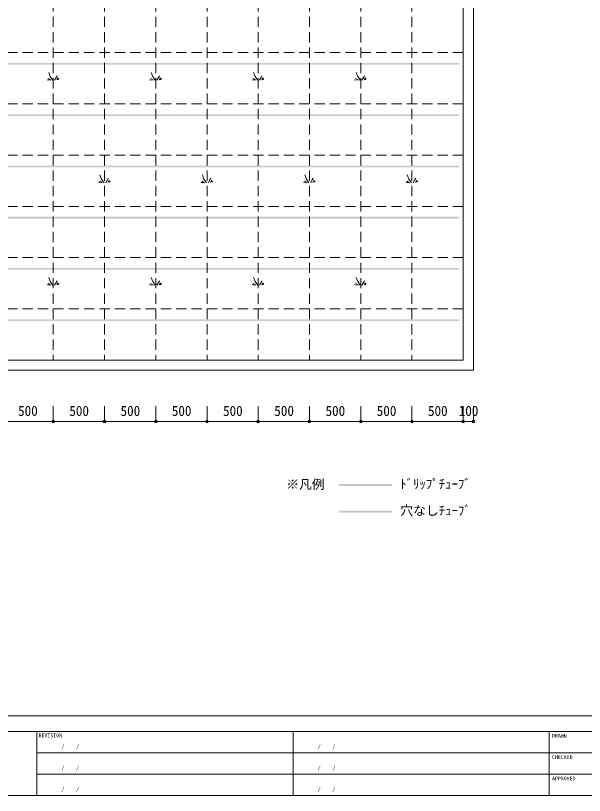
# Model space of a CAD drawing. Units: millimetres on the paper, enlarged 5 times, with parts at other scales. Extents: x -1025 to 21313, y -14570 to 806.
# Drawn here: x -557 to -2, y -697 to 64 of the extents above; entities that cross this region are included whole.
import ezdxf
from ezdxf.enums import TextEntityAlignment as Align

# ---------------------------------------------------------------- set-up
doc = ezdxf.new("R2010")
doc.units = ezdxf.units.MM
doc.header["$LTSCALE"] = 5
doc.header["$PDMODE"] = 32
doc.header["$PDSIZE"] = 2.5
doc.linetypes.add('DASHED2', pattern=[3, 2, -1])
for name, color, linetype, lineweight in [('0-0_STR', 3, 'Continuous', 9), ('0-C_DIM', 4, 'Continuous', 9), ('F-0', 7, 'Continuous', 18)]:
    doc.layers.add(name, color=color, linetype=linetype, lineweight=lineweight)
doc.layers.add('F-D_TXT', color=7, linetype='Continuous')
doc.styles.add('ＭＳ ゴシック', font='')
doc.styles.get('ＭＳ ゴシック').set_extended_font_data('MS Gothic')

msp = doc.modelspace()

# ---------------------------------------------------------------- linework, layer by layer
at = {"layer": '0-0_STR', "color": 7}
for p, q in [((-110.678, 387.777), (-110.678, -282.223)), ((-120.678, 377.777), (-120.678, -272.223)), ((-830.678, -282.223), (-110.678, -282.223))]:
    msp.add_line(p, q, dxfattribs=at)
at = {"layer": '0-0_STR', "color": 4, "linetype": 'DASHED2'}
for p, q in [((-520.678, 377.777), (-520.678, -272.223)), ((-470.678, 377.777), (-470.678, -272.223)), ((-420.678, 377.777), (-420.678, -272.223)), ((-370.678, 377.777), (-370.678, -272.223)), ((-320.678, 377.777), (-320.678, -272.223)), ((-270.678, 377.777), (-270.678, -272.223)), ((-220.678, 377.777), (-220.678, -272.223)), ((-170.678, 377.777), (-170.678, -272.223)), ((-820.678, 27.777), (-120.678, 27.777)), ((-820.678, -22.223), (-120.678, -22.223)), ((-820.678, -72.223), (-120.678, -72.223)), ((-820.678, -122.223), (-120.678, -122.223)), ((-820.678, -172.223), (-120.678, -172.223)), ((-820.678, -222.223), (-120.678, -222.223))]:
    msp.add_line(p, q, dxfattribs=at)
at = {"layer": '0-0_STR'}
for p, q in [((-523.651, 4.309), (-525.209, 8.463)), ((-423.651, 4.309), (-425.209, 8.463)), ((-323.651, 4.309), (-325.209, 8.463)), ((-223.651, 4.309), (-225.209, 8.463)), ((-524.872, 0.867), (-526.674, 1.35)), ((-523.001, 0.867), (-525.718, 2.436)), ((-521.185, 0.804), (-523.651, 4.309)), ((-519.503, 0.804), (-517.94, 3.53)), ((-517.94, 3.53), (-517.031, 5.217)), ((-517.264, 1.075), (-516.04, 3.196)), ((-515.948, 1.214), (-515.227, 2.462)), ((-424.872, 0.867), (-426.674, 1.35)), ((-423.001, 0.867), (-425.718, 2.436)), ((-421.185, 0.804), (-423.651, 4.309)), ((-419.503, 0.804), (-417.94, 3.53)), ((-417.94, 3.53), (-417.031, 5.217)), ((-417.264, 1.075), (-416.04, 3.196)), ((-415.948, 1.214), (-415.227, 2.462)), ((-324.872, 0.867), (-326.674, 1.35)), ((-323.001, 0.867), (-325.718, 2.436)), ((-321.185, 0.804), (-323.651, 4.309)), ((-319.503, 0.804), (-317.94, 3.53)), ((-317.94, 3.53), (-317.031, 5.217)), ((-317.264, 1.075), (-316.04, 3.196)), ((-315.948, 1.214), (-315.227, 2.462)), ((-224.872, 0.867), (-226.674, 1.35)), ((-223.001, 0.867), (-225.718, 2.436)), ((-221.185, 0.804), (-223.651, 4.309)), ((-219.503, 0.804), (-217.94, 3.53)), ((-217.94, 3.53), (-217.031, 5.217)), ((-217.264, 1.075), (-216.04, 3.196)), ((-215.948, 1.214), (-215.227, 2.462)), ((-474.872, -99.133), (-476.674, -98.65)), ((-473.001, -99.133), (-475.718, -97.564)), ((-473.651, -95.691), (-475.209, -91.537)), ((-471.185, -99.196), (-473.651, -95.691)), ((-469.503, -99.196), (-467.94, -96.47)), ((-467.94, -96.47), (-467.031, -94.783)), ((-467.264, -98.925), (-466.04, -96.804)), ((-465.948, -98.786), (-465.227, -97.538)), ((-374.872, -99.133), (-376.674, -98.65)), ((-373.001, -99.133), (-375.718, -97.564)), ((-373.651, -95.691), (-375.209, -91.537)), ((-371.185, -99.196), (-373.651, -95.691)), ((-369.503, -99.196), (-367.94, -96.47)), ((-367.94, -96.47), (-367.031, -94.783)), ((-367.264, -98.925), (-366.04, -96.804)), ((-365.948, -98.786), (-365.227, -97.538)), ((-274.872, -99.133), (-276.674, -98.65)), ((-273.001, -99.133), (-275.718, -97.564)), ((-273.651, -95.691), (-275.209, -91.537)), ((-271.185, -99.196), (-273.651, -95.691)), ((-269.503, -99.196), (-267.94, -96.47)), ((-267.94, -96.47), (-267.031, -94.783)), ((-267.264, -98.925), (-266.04, -96.804)), ((-265.948, -98.786), (-265.227, -97.538)), ((-174.872, -99.133), (-176.674, -98.65)), ((-173.001, -99.133), (-175.718, -97.564)), ((-173.651, -95.691), (-175.209, -91.537)), ((-171.185, -99.196), (-173.651, -95.691)), ((-169.503, -99.196), (-167.94, -96.47)), ((-167.94, -96.47), (-167.031, -94.783)), ((-167.264, -98.925), (-166.04, -96.804)), ((-165.948, -98.786), (-165.227, -97.538)), ((-523.001, -199.133), (-525.718, -197.564)), ((-523.651, -195.691), (-525.209, -191.537)), ((-521.185, -199.196), (-523.651, -195.691)), ((-519.503, -199.196), (-517.94, -196.47)), ((-517.94, -196.47), (-517.031, -194.783)), ((-517.264, -198.925), (-516.04, -196.804)), ((-515.948, -198.786), (-515.227, -197.538)), ((-423.001, -199.133), (-425.718, -197.564)), ((-423.651, -195.691), (-425.209, -191.537)), ((-421.185, -199.196), (-423.651, -195.691)), ((-419.503, -199.196), (-417.94, -196.47)), ((-417.94, -196.47), (-417.031, -194.783)), ((-417.264, -198.925), (-416.04, -196.804)), ((-415.948, -198.786), (-415.227, -197.538)), ((-323.001, -199.133), (-325.718, -197.564)), ((-323.651, -195.691), (-325.209, -191.537)), ((-321.185, -199.196), (-323.651, -195.691)), ((-319.503, -199.196), (-317.94, -196.47)), ((-317.94, -196.47), (-317.031, -194.783)), ((-317.264, -198.925), (-316.04, -196.804)), ((-315.948, -198.786), (-315.227, -197.538)), ((-223.001, -199.133), (-225.718, -197.564)), ((-223.651, -195.691), (-225.209, -191.537)), ((-221.185, -199.196), (-223.651, -195.691)), ((-219.503, -199.196), (-217.94, -196.47)), ((-217.94, -196.47), (-217.031, -194.783)), ((-217.264, -198.925), (-216.04, -196.804)), ((-215.948, -198.786), (-215.227, -197.538)), ((-524.872, -199.133), (-526.674, -198.65)), ((-424.872, -199.133), (-426.674, -198.65)), ((-324.872, -199.133), (-326.674, -198.65)), ((-224.872, -199.133), (-226.674, -198.65))]:
    msp.add_line(p, q, dxfattribs=at)
at = {"layer": '0-0_STR', "color": 7}
msp.add_lwpolyline([(-820.678, 377.777), (-820.678, -272.223), (-120.678, -272.223)], dxfattribs=at)
at = {"layer": '0-0_STR', "color": 230}
for points in [[(-124.648, 15.864), (-124.648, 17.564), (-818.313, 15.864), (-818.313, 17.564)], [(-124.648, -34.136), (-124.648, -32.436), (-818.313, -34.136), (-818.313, -32.436)], [(-124.648, -84.136), (-124.648, -82.436), (-818.313, -84.136), (-818.313, -82.436)], [(-124.648, -134.136), (-124.648, -132.436), (-818.313, -134.136), (-818.313, -132.436)], [(-124.648, -184.136), (-124.648, -182.436), (-818.313, -184.136), (-818.313, -182.436)], [(-124.648, -234.136), (-124.648, -232.436), (-818.313, -234.136), (-818.313, -232.436)], [(-241.799, -395.167), (-190.099, -395.167), (-241.799, -393.167), (-190.099, -393.167)]]:
    msp.add_solid(points, dxfattribs=at)
at = {"layer": '0-0_STR', "color": 5}
msp.add_solid([(-241.799, -421.129), (-190.099, -421.129), (-241.799, -419.129), (-190.099, -419.129)], dxfattribs=at)
at = {"layer": '0-C_DIM'}
for p, q in [((-520.678, -332.223), (-520.678, -317.223)), ((-470.678, -332.223), (-470.678, -317.223)), ((-420.678, -332.223), (-420.678, -317.223)), ((-370.678, -332.223), (-370.678, -317.223)), ((-320.678, -332.223), (-320.678, -317.223)), ((-270.678, -332.223), (-270.678, -317.223)), ((-220.678, -332.223), (-220.678, -317.223)), ((-170.678, -332.223), (-170.678, -317.223)), ((-120.678, -332.223), (-120.678, -317.223)), ((-110.678, -332.223), (-110.678, -317.223)), ((-830.678, -332.223), (-110.678, -332.223))]:
    msp.add_line(p, q, dxfattribs=at)
for p in [(-520.678, -332.223), (-470.678, -332.223), (-420.678, -332.223), (-370.678, -332.223), (-320.678, -332.223), (-270.678, -332.223), (-220.678, -332.223), (-170.678, -332.223), (-120.678, -332.223), (-110.678, -332.223)]:
    msp.add_point(p, dxfattribs=at)
at = {"layer": 'F-0'}
for p, q in [((-995.56, -634.491), (1014.44, -634.491)), ((-536.643, -634.491), (-536.643, -696.991)), ((-286.643, -634.491), (-286.643, -696.991)), ((-36.643, -634.491), (-36.643, -696.991)), ((88.357, -655.324), (-536.643, -655.324)), ((88.357, -676.158), (-536.643, -676.158)), ((1014.44, -696.991), (-995.56, -696.991))]:
    msp.add_line(p, q, dxfattribs=at)
msp.add_lwpolyline([(1014.44, -619.491), (9.44, -619.491), (-995.56, -619.491)], dxfattribs=at)

# ---------------------------------------------------------------- texts
at = {"layer": '0-0_STR', "color": 7, "style": 'ＭＳ ゴシック'}
for s, p in [('※凡例', (-293.404, -400.723)), ('ﾄﾞﾘｯﾌﾟﾁｭｰﾌﾞ', (-182.119, -400.419)), ('穴なしﾁｭｰﾌﾞ', (-182.119, -426.382))]:
    msp.add_text(s, height=9.164, dxfattribs=at).set_placement(p, align=Align.BOTTOM_LEFT)
at = {"layer": '0-C_DIM', "color": 7, "style": 'ＭＳ ゴシック', "width": 0.95}
for s, p in [('500', (-555.053, -329.723)), ('500', (-505.053, -329.723)), ('500', (-455.053, -329.723)), ('500', (-405.053, -329.723)), ('500', (-355.053, -329.723)), ('500', (-305.053, -329.723)), ('500', (-255.053, -329.723)), ('500', (-205.053, -329.723)), ('500', (-155.053, -329.723)), ('100', (-125.053, -329.723))]:
    msp.add_text(s, height=9.897, dxfattribs=at).set_placement(p, align=Align.BOTTOM_LEFT)
at = {"layer": 'F-D_TXT', "style": 'ＭＳ ゴシック'}
for s, p in [('REVISION', (-535.033, -641.336)), ('DRAWN', (-34.025, -641.695)), ('/    /', (-512.662, -652.158)), ('/    /', (-262.662, -652.158)), ('CHECKED', (-34.025, -662.528)), ('/    /', (-512.662, -672.991)), ('/    /', (-262.662, -672.991)), ('APPROVED', (-34.025, -683.362)), ('/    /', (-512.662, -693.825)), ('/    /', (-262.662, -693.825))]:
    msp.add_text(s, height=3.666, dxfattribs=at).set_placement(p, align=Align.BOTTOM_LEFT)

doc.saveas('drawing.dxf')
